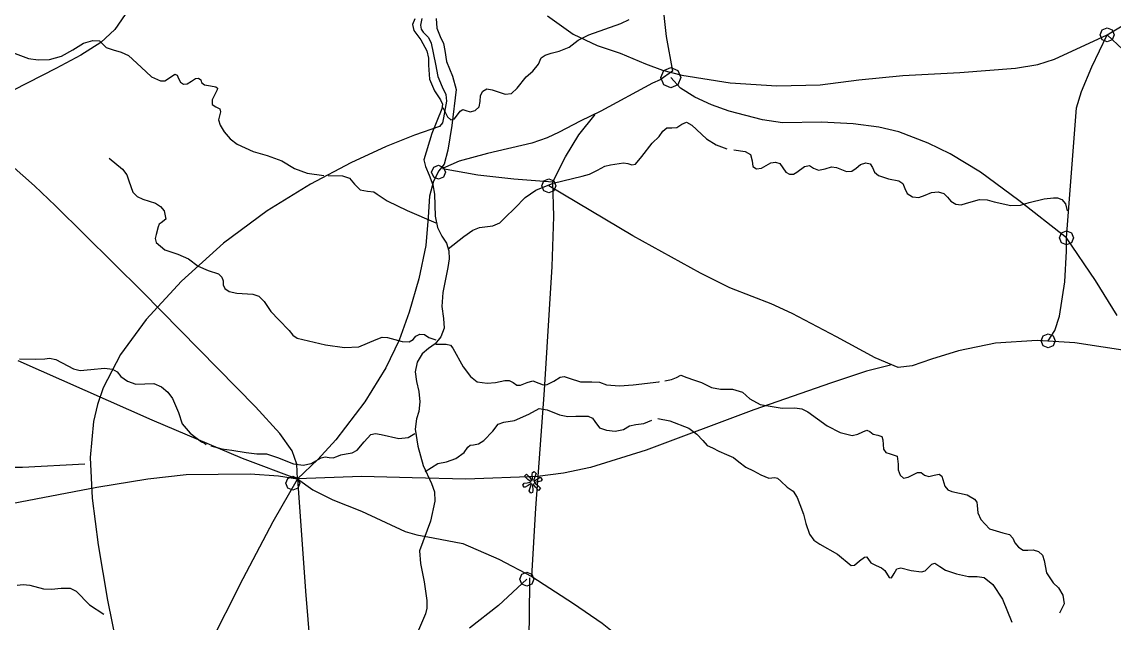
# Model space of a CAD drawing. Extents: x 59 to 518, y 17 to 555.
# Drawn here: x 312.3 to 405.3, y 287 to 338.2 of the extents above; entities that cross this region are included whole.
import ezdxf

# ---------------------------------------------------------------- set-up
doc = ezdxf.new("R2010")
doc.units = 0

msp = doc.modelspace()

# ---------------------------------------------------------------- linework, layer by layer
at = {"layer": '1'}
for p, q in [((404.688295, 337.116502), (416.136257, 344.007002)), ((366.779585, 340.063596), (367.145944, 336.975785)), ((321.045856, 338.864218), (320.167038, 337.583423)), ((357.02291, 338.755062), (359.218155, 337.189877)), ((345.730364, 338.48555), (345.541198, 337.990951)), ((345.541198, 337.990951), (345.651077, 337.49632)), ((346.309968, 338.513382), (346.204311, 337.957185)), ((346.204311, 337.957185), (346.2551, 337.599033)), ((347.557511, 338.51582), (347.612065, 337.702094)), ((360.54961, 337.123648), (363.26599, 338.076851)), ((363.26599, 338.076851), (363.981422, 338.428834)), ((404.268239, 337.53801), (404.691571, 337.712899)), ((404.691571, 337.712899), (405.111946, 337.537862)), ((320.167038, 337.583423), (318.980214, 336.470937)), ((345.651077, 337.49632), (346.241185, 336.69838)), ((346.2551, 337.599033), (346.423562, 337.349922)), ((346.423562, 337.349922), (346.888478, 336.890739)), ((346.888478, 336.890739), (347.13088, 336.414357)), ((347.612065, 337.702094), (347.891018, 336.984412)), ((347.891018, 336.984412), (348.178675, 336.374113)), ((359.218155, 337.189877), (361.256545, 336.214626)), ((359.643636, 336.670414), (360.54961, 337.123648)), ((367.145944, 336.975785), (367.667877, 334.041696)), ((400.195675, 335.043232), (404.688295, 337.116502)), ((403.3917, 334.395125), (404.687625, 337.116581)), ((404.093614, 337.116), (404.268239, 337.53801)), ((404.268239, 336.694167), (404.093614, 337.116)), ((404.687625, 337.116581), (406.018664, 335.866561)), ((405.111946, 337.537862), (405.286, 337.116)), ((405.286, 337.116), (405.111949, 336.694167)), ((310.77655, 335.881382), (312.831036, 335.120526)), ((315.637829, 335.292174), (316.603986, 335.851127)), ((316.603986, 335.851127), (317.499834, 336.406421)), ((318.980214, 336.470937), (317.268899, 335.404645)), ((317.499834, 336.406421), (318.29286, 336.64223)), ((318.29286, 336.64223), (318.880504, 336.604196)), ((318.880504, 336.604196), (319.160206, 336.337959)), ((319.160206, 336.337959), (319.451418, 336.048848)), ((319.451418, 336.048848), (320.027816, 335.850951)), ((320.027816, 335.850951), (320.718185, 335.653054)), ((346.241185, 336.69838), (346.75183, 335.75739)), ((347.13088, 336.414357), (347.496004, 334.612017)), ((348.178675, 336.374113), (348.293096, 335.795597)), ((358.027083, 335.722811), (358.88027, 336.074838)), ((358.88027, 336.074838), (359.643636, 336.670414)), ((361.256545, 336.214626), (363.220055, 335.547347)), ((404.691571, 336.519454), (404.268239, 336.694167)), ((405.111949, 336.694167), (404.691571, 336.519454)), ((312.831036, 335.120526), (313.659875, 334.995269)), ((313.659875, 334.995269), (314.625966, 335.029686)), ((314.625966, 335.029686), (315.637829, 335.292174)), ((317.268899, 335.404645), (315.14381, 334.251704)), ((320.718185, 335.653054), (321.351306, 335.363942)), ((321.351306, 335.363942), (322.415986, 334.360116)), ((346.75183, 335.75739), (346.887296, 335.137224)), ((346.887296, 335.137224), (346.879359, 334.5288)), ((348.293096, 335.795597), (348.438528, 334.863162)), ((356.263507, 334.631935), (356.495855, 335.168554)), ((356.495855, 335.168554), (356.834874, 335.394948)), ((356.834874, 335.394948), (357.35275, 335.549906)), ((357.35275, 335.549906), (358.027083, 335.722811)), ((363.220055, 335.547347), (365.375389, 334.662274)), ((398.788173, 334.600342), (400.195675, 335.043232)), ((315.14381, 334.251704), (311.538384, 332.417177)), ((322.415986, 334.360116), (323.298636, 333.538322)), ((346.879359, 334.5288), (346.991101, 333.34863)), ((347.496004, 334.612017), (347.67883, 333.585612)), ((348.438528, 334.863162), (348.926154, 333.614464)), ((355.20293, 333.559317), (355.781129, 334.024144)), ((355.781129, 334.024144), (356.263507, 334.631935)), ((365.375389, 334.662274), (366.828682, 334.11865)), ((367.667877, 334.041696), (366.632386, 333.297733)), ((366.668801, 333.476), (366.921654, 334.084408)), ((366.828682, 334.11865), (368.455975, 333.700207)), ((366.921654, 334.084408), (367.529577, 334.336423)), ((367.529577, 334.336423), (368.138822, 334.084178)), ((368.138822, 334.084178), (368.39, 333.476)), ((392.152261, 333.916724), (396.873651, 334.286766)), ((396.873651, 334.286766), (398.788173, 334.600342)), ((402.500752, 332.305421), (403.3917, 334.395125)), ((323.298636, 333.538322), (324.074659, 333.203669)), ((324.074659, 333.203669), (324.445506, 333.196167)), ((324.445506, 333.196167), (324.759136, 333.416967)), ((324.759136, 333.416967), (325.276571, 333.781827)), ((325.276571, 333.781827), (325.478172, 333.690612)), ((325.478172, 333.690612), (325.611445, 333.416967)), ((325.611445, 333.416967), (325.76568, 333.104942)), ((325.76568, 333.104942), (326.022474, 332.930003)), ((326.347596, 332.937692), (326.706815, 333.173551)), ((326.706815, 333.173551), (327.045315, 333.410959)), ((327.045315, 333.410959), (327.315355, 333.431872)), ((327.315355, 333.431872), (327.494114, 333.29311)), ((327.494114, 333.29311), (327.558771, 333.05149)), ((346.991101, 333.34863), (347.39018, 332.35922)), ((347.67883, 333.585612), (348.066444, 332.695737)), ((348.926154, 333.614464), (349.259793, 332.468162)), ((354.445869, 332.593634), (355.20293, 333.559317)), ((366.632386, 333.297733), (365.957257, 333.015466)), ((366.921654, 332.867592), (366.668801, 333.476)), ((368.368399, 332.591196), (367.528946, 333.476351)), ((368.39, 333.476), (368.138646, 332.867592)), ((368.455975, 333.700207), (372.579016, 333.048667)), ((380.249893, 332.861862), (383.541075, 333.289222)), ((383.541075, 333.289222), (387.288928, 333.671434)), ((387.288928, 333.671434), (392.152261, 333.916724)), ((326.022474, 332.930003), (326.347596, 332.937692)), ((327.558771, 333.05149), (327.802243, 332.870775)), ((327.802243, 332.870775), (328.319624, 332.792684)), ((328.319624, 332.792684), (328.791363, 332.691774)), ((328.897911, 332.442597), (328.472109, 331.575428)), ((328.791363, 332.691774), (328.910258, 332.593559)), ((328.910258, 332.593559), (328.897911, 332.442597)), ((347.39018, 332.35922), (347.900648, 331.593472)), ((348.066444, 332.695737), (348.359954, 332.039749)), ((349.259793, 332.468162), (348.874693, 329.389214)), ((351.321145, 331.947668), (351.513369, 332.32526)), ((351.513369, 332.32526), (351.848666, 332.515131)), ((351.848666, 332.515131), (352.300279, 332.450407)), ((352.300279, 332.450407), (353.408662, 332.057149)), ((353.408662, 332.057149), (353.963035, 332.128641)), ((353.963035, 332.128641), (354.445869, 332.593634)), ((365.957257, 333.015466), (361.578587, 330.620816)), ((367.529577, 332.615577), (366.921654, 332.867592)), ((368.138646, 332.867592), (367.529577, 332.615577)), ((369.564692, 331.817476), (368.368399, 332.591196)), ((372.579016, 333.048667), (376.553097, 332.775448)), ((376.553097, 332.775448), (380.249893, 332.861862)), ((402.095775, 330.896061), (402.500752, 332.305421)), ((328.472109, 331.575428), (328.453214, 331.193088)), ((347.900648, 331.593472), (348.072109, 331.210515)), ((348.072109, 331.210515), (348.028001, 330.82746)), ((348.431215, 331.486417), (348.180391, 330.049207)), ((348.359954, 332.039749), (348.431215, 331.486417)), ((351.198961, 330.981395), (351.298749, 331.449227)), ((351.298749, 331.449227), (351.321145, 331.947668)), ((370.989319, 331.15722), (369.564692, 331.817476)), ((328.453214, 331.193088), (328.776556, 330.982097)), ((328.776556, 330.982097), (329.122608, 330.828204)), ((329.171931, 330.57142), (329.019619, 329.886367)), ((329.122608, 330.828204), (329.171931, 330.57142)), ((348.028001, 330.82746), (347.166342, 328.705772)), ((348.104, 330.925), (348.515161, 330.12574)), ((349.10518, 329.970738), (349.599994, 330.614601)), ((349.599994, 330.614601), (349.809483, 330.775452)), ((349.809483, 330.775452), (350.059089, 330.68617)), ((350.059089, 330.68617), (350.426964, 330.564049)), ((350.426964, 330.564049), (350.857644, 330.674396)), ((350.857644, 330.674396), (351.198961, 330.981395)), ((359.698418, 328.616229), (361.094194, 330.345013)), ((361.578587, 330.620816), (359.797329, 329.756821)), ((372.513776, 330.61246), (370.989319, 331.15722)), ((375.348163, 329.877542), (372.513776, 330.61246)), ((401.231471, 319.836861), (402.095775, 330.896061)), ((329.019619, 329.886367), (329.146982, 329.426358)), ((329.146982, 329.426358), (329.491105, 328.852114)), ((348.077248, 329.624904), (347.835728, 329.323897)), ((348.180391, 330.049207), (348.077248, 329.624904)), ((348.515161, 330.12574), (348.794461, 329.878295)), ((348.874693, 329.389214), (348.53783, 327.310687)), ((348.794461, 329.878295), (349.10518, 329.970738)), ((359.797329, 329.756821), (358.018717, 328.841766)), ((368.053839, 329.237923), (368.466246, 329.503101)), ((368.466246, 329.503101), (368.879316, 329.677395)), ((368.879316, 329.677395), (369.316, 329.442512)), ((369.316, 329.442512), (370.555837, 328.275172)), ((377.039816, 329.628961), (375.348163, 329.877542)), ((380.373317, 329.680492), (377.039816, 329.628961)), ((383.073589, 329.541274), (380.373317, 329.680492)), ((385.236095, 329.252005), (383.073589, 329.541274)), ((329.491105, 328.852114), (329.995034, 328.277737)), ((345.691237, 328.574461), (343.299443, 327.610051)), ((347.835728, 329.323897), (345.691237, 328.574461)), ((347.166342, 328.705772), (346.496241, 326.4883)), ((358.018717, 328.841766), (357.009996, 328.336986)), ((358.551814, 326.737691), (359.698418, 328.616229)), ((365.935511, 327.896332), (366.52694, 328.472375)), ((366.52694, 328.472375), (366.844969, 328.927281)), ((366.844969, 328.927281), (367.191904, 329.188832)), ((367.191904, 329.188832), (367.61914, 329.200154)), ((367.61914, 329.200154), (368.053839, 329.237923)), ((386.956301, 328.85338), (385.236095, 329.252005)), ((389.451671, 327.890849), (386.956301, 328.85338)), ((329.995034, 328.277737), (330.601819, 327.817327)), ((330.601819, 327.817327), (331.971386, 327.193441)), ((343.299443, 327.610051), (340.284678, 326.227967)), ((355.692507, 327.883271), (351.915369, 327.016499)), ((357.009996, 328.336986), (355.692507, 327.883271)), ((365.07209, 326.774455), (365.935511, 327.896332)), ((370.555837, 328.275172), (371.391159, 327.75133)), ((371.391159, 327.75133), (372.29838, 327.424272)), ((391.323416, 326.979251), (389.451671, 327.890849)), ((319.691, 326.628), (320.817374, 325.681324)), ((331.971386, 327.193441), (333.158389, 326.843662)), ((333.158389, 326.843662), (334.405897, 326.38739)), ((348.53783, 327.310687), (348.233213, 326.104422)), ((351.915369, 327.016499), (349.49656, 326.362847)), ((357.489514, 324.610973), (358.551814, 326.737691)), ((364.509543, 326.107442), (365.07209, 326.774455)), ((372.893662, 327.325517), (373.864328, 327.188772)), ((373.864328, 327.188772), (374.310304, 326.928692)), ((374.310304, 326.928692), (374.448702, 326.404063)), ((393.892214, 325.425859), (391.323416, 326.979251)), ((313.334805, 324.26546), (311.350428, 326.036002)), ((320.817374, 325.681324), (321.204531, 325.1935)), ((334.405897, 326.38739), (335.470839, 325.748292)), ((335.470839, 325.748292), (336.561094, 325.330031)), ((340.284678, 326.227967), (336.839488, 324.409799)), ((346.496241, 326.4883), (346.635919, 325.903875)), ((346.635919, 325.903875), (346.94321, 325.164107)), ((347.159555, 325.416), (347.3344, 325.83801)), ((347.3344, 325.83801), (347.756101, 326.012899)), ((347.756101, 326.012899), (348.178263, 325.837862)), ((348.233213, 326.104422), (347.77899, 325.5529)), ((348.086244, 325.739503), (351.102719, 325.206132)), ((349.49656, 326.362847), (348.086637, 325.739091)), ((348.178263, 325.837862), (348.353, 325.416)), ((361.280311, 325.607598), (361.921335, 325.946788)), ((361.921335, 325.946788), (362.40404, 326.047028)), ((362.40404, 326.047028), (363.130143, 326.153038)), ((363.130143, 326.153038), (363.494054, 326.234452)), ((363.494054, 326.234452), (363.85889, 326.168031)), ((363.85889, 326.168031), (364.2011, 326.058196)), ((364.2011, 326.058196), (364.509543, 326.107442)), ((374.448702, 326.404063), (374.523017, 325.895414)), ((374.523017, 325.895414), (374.835787, 325.705388)), ((374.835787, 325.705388), (375.257432, 325.763806)), ((375.257432, 325.763806), (375.658372, 326.000486)), ((375.658372, 326.000486), (376.038748, 326.226346)), ((376.038748, 326.226346), (376.446342, 326.283898)), ((376.446342, 326.283898), (376.815108, 326.151149)), ((376.815108, 326.151149), (377.079002, 325.806106)), ((377.079002, 325.806106), (377.326156, 325.439885)), ((378.250572, 325.424754), (378.925302, 325.921596)), ((378.925302, 325.921596), (379.333295, 325.983702)), ((379.333295, 325.983702), (379.688142, 325.770475)), ((379.688142, 325.770475), (380.107996, 325.601164)), ((380.107996, 325.601164), (380.667848, 325.712708)), ((380.667848, 325.712708), (381.227767, 325.867511)), ((381.227767, 325.867511), (381.647822, 325.827978)), ((381.647822, 325.827978), (382.482318, 325.496808)), ((382.942329, 325.520202), (383.316812, 325.770475)), ((383.316812, 325.770475), (383.695105, 326.0791)), ((383.695105, 326.0791), (384.137592, 326.209594)), ((384.137592, 326.209594), (384.515322, 326.134905)), ((384.515322, 326.134905), (384.699342, 325.827978)), ((384.699342, 325.827978), (384.867137, 325.440061)), ((321.204531, 325.1935), (321.38045, 324.68808)), ((321.38045, 324.68808), (321.717131, 323.717856)), ((336.561094, 325.330031), (337.982609, 325.143279)), ((338.351629, 325.143989), (339.576956, 325.120706)), ((339.576956, 325.120706), (340.150808, 324.903087)), ((340.150808, 324.903087), (340.582939, 324.409507)), ((346.94321, 325.164107), (347.2505, 324.35257)), ((347.3344, 324.994167), (347.159555, 325.416)), ((347.77899, 325.5529), (347.318285, 324.667738)), ((347.756101, 324.819454), (347.3344, 324.994167)), ((348.178111, 324.994167), (347.756101, 324.819454)), ((348.353, 325.416), (348.178111, 324.994167)), ((351.102719, 325.206132), (354.16318, 324.857871)), ((354.16318, 324.857871), (357.489514, 324.610973)), ((356.545614, 324.265), (356.720239, 324.686965)), ((356.720239, 324.686965), (357.143571, 324.861546)), ((357.143571, 324.861546), (357.563946, 324.687193)), ((357.507446, 324.485592), (359.97799, 325.076891)), ((357.563946, 324.687193), (357.738, 324.265)), ((359.97799, 325.076891), (360.594639, 325.245589)), ((360.594639, 325.245589), (361.280311, 325.607598)), ((377.326156, 325.439885), (377.649178, 325.256524)), ((377.649178, 325.256524), (377.980005, 325.252615)), ((377.980005, 325.252615), (378.250572, 325.424754)), ((382.482318, 325.496808), (382.942329, 325.520202)), ((384.867137, 325.440061), (385.218057, 325.143987)), ((385.218057, 325.143987), (386.081522, 324.848669)), ((386.081522, 324.848669), (386.945164, 324.683217)), ((386.945164, 324.683217), (387.296105, 324.451994)), ((397.184714, 323.019287), (393.892214, 325.425859)), ((315.113858, 322.545982), (313.334805, 324.26546)), ((336.839488, 324.409799), (333.156419, 322.137138)), ((340.582939, 324.409507), (341.075885, 323.933677)), ((341.075885, 323.933677), (341.694143, 323.80035)), ((341.694143, 323.80035), (342.243807, 323.758435)), ((342.243807, 323.758435), (342.530969, 323.556845)), ((347.318285, 324.667738), (346.972939, 323.371944)), ((347.2505, 324.35257), (347.390178, 323.55284)), ((355.1266, 323.257971), (356.038368, 323.900108)), ((356.038368, 323.900108), (357.507446, 324.485592)), ((356.720239, 323.843167), (356.545614, 324.265)), ((357.143571, 323.668454), (356.720239, 323.843167)), ((364.303775, 319.998882), (357.140371, 324.264881)), ((357.563949, 323.843167), (357.143571, 323.668454)), ((357.571234, 321.652339), (357.489514, 324.611013)), ((357.738, 324.265), (357.563949, 323.843167)), ((387.296105, 324.451994), (387.464052, 324.042574)), ((387.464052, 324.042574), (387.669992, 323.596069)), ((321.717131, 323.717856), (322.076119, 323.349921)), ((322.076119, 323.349921), (322.57001, 323.12281)), ((322.57001, 323.12281), (323.64135, 322.786701)), ((342.530969, 323.556845), (343.362267, 322.971329)), ((343.362267, 322.971329), (345.072112, 322.157511)), ((346.972939, 323.371944), (346.864793, 321.588522)), ((347.390178, 323.55284), (347.469906, 321.670378)), ((354.23213, 322.363501), (355.1266, 323.257971)), ((387.669992, 323.596069), (388.113031, 323.322468)), ((388.113031, 323.322468), (388.663556, 323.2649)), ((388.663556, 323.2649), (389.191952, 323.466489)), ((389.191952, 323.466489), (389.724739, 323.706725)), ((389.724739, 323.706725), (390.294071, 323.747167)), ((390.294071, 323.747167), (390.787534, 323.604055)), ((390.787534, 323.604055), (391.092712, 323.293628)), ((391.092712, 323.293628), (391.369797, 322.945255)), ((391.369797, 322.945255), (391.79227, 322.710355)), ((392.706662, 322.775046), (393.822187, 323.091884)), ((393.822187, 323.091884), (394.479647, 323.066699)), ((394.479647, 323.066699), (395.067092, 322.890404)), ((395.067092, 322.890404), (396.478552, 322.580798)), ((401.231506, 319.836931), (397.184714, 323.019287)), ((397.303279, 322.623159), (398.063582, 322.832901)), ((398.063582, 322.832901), (399.316689, 323.142286)), ((399.316689, 323.142286), (400.137202, 323.235772)), ((400.137202, 323.235772), (400.462711, 323.251173)), ((400.462711, 323.251173), (400.842096, 323.09916)), ((400.842096, 323.09916), (401.156724, 322.741962)), ((322.529748, 315.224371), (315.113858, 322.545982)), ((323.64135, 322.786701), (324.07441, 322.515889)), ((324.07441, 322.515889), (324.38434, 322.12198)), ((324.38434, 322.12198), (324.517822, 321.410253)), ((333.156419, 322.137138), (329.428017, 319.391574)), ((345.072112, 322.157511), (347.521709, 321.123035)), ((353.42868, 321.560051), (354.23213, 322.363501)), ((391.79227, 322.710355), (392.268452, 322.637446)), ((392.268452, 322.637446), (392.706662, 322.775046)), ((396.478552, 322.580798), (397.303279, 322.623159)), ((401.156724, 322.741962), (401.287962, 322.141812)), ((323.942729, 320.999335), (323.868227, 320.760527)), ((324.134574, 321.1208), (323.942729, 320.999335)), ((324.517822, 321.410253), (324.134574, 321.1208)), ((346.864793, 321.588522), (346.662542, 319.173167)), ((347.469906, 321.670378), (347.659259, 320.717224)), ((352.382875, 320.862744), (352.968386, 321.120398)), ((352.968386, 321.120398), (353.42868, 321.560051)), ((357.43676, 317.392404), (357.571234, 321.652339)), ((323.696072, 320.11927), (323.602288, 319.781977)), ((323.868227, 320.760527), (323.696072, 320.11927)), ((347.659259, 320.717224), (348.027999, 319.97921)), ((349.912158, 319.93816), (350.65876, 320.478206)), ((350.65876, 320.478206), (351.24605, 320.71127)), ((351.24605, 320.71127), (352.382875, 320.862744)), ((400.635614, 319.836), (400.810239, 320.257965)), ((400.810239, 320.257965), (401.233571, 320.432546)), ((401.233571, 320.432546), (401.653946, 320.258193)), ((401.653946, 320.258193), (401.828, 319.836)), ((323.602288, 319.781977), (323.69616, 319.438631)), ((323.69616, 319.438631), (324.447134, 318.80482)), ((329.428017, 319.391574), (325.846828, 316.154697)), ((346.662542, 319.173167), (346.069106, 316.328)), ((348.027999, 319.97921), (348.412857, 319.380867)), ((348.412857, 319.380867), (348.618195, 318.734702)), ((348.578, 318.892), (349.912158, 319.93816)), ((370.066963, 316.810843), (364.303775, 319.998882)), ((400.810239, 319.414167), (400.635614, 319.836)), ((401.233571, 319.239454), (400.810239, 319.414167)), ((401.227998, 318.706574), (401.231471, 319.836861)), ((403.693184, 316.208137), (401.231506, 319.836931)), ((401.653949, 319.414167), (401.233571, 319.239454)), ((401.828, 319.836), (401.653949, 319.414167)), ((324.447134, 318.80482), (325.542417, 318.452881)), ((325.542417, 318.452881), (326.449854, 318.054111)), ((348.618195, 318.734702), (348.656052, 318.040777)), ((401.092035, 316.091514), (401.227998, 318.706574)), ((326.449854, 318.054111), (327.271208, 317.412586)), ((327.271208, 317.412586), (328.139654, 317.052581)), ((348.538467, 317.29916), (348.107903, 315.176986)), ((348.656052, 318.040777), (348.538467, 317.29916)), ((356.776687, 306.860463), (357.43676, 317.392404)), ((328.139654, 317.052581), (328.999899, 316.755631)), ((328.999899, 316.755631), (329.301202, 316.489715)), ((329.301202, 316.489715), (329.391304, 316.176636)), ((346.069106, 316.328), (345.257654, 313.495669)), ((372.5632, 315.578531), (370.066963, 316.810843)), ((325.846828, 316.154697), (322.841526, 312.875817)), ((329.391304, 316.176636), (329.392373, 315.843157)), ((329.392373, 315.843157), (329.540088, 315.527305)), ((329.540088, 315.527305), (329.910712, 315.270124)), ((374.447971, 314.825631), (372.5632, 315.578531)), ((400.635265, 313.155382), (401.092035, 316.091514)), ((405.556145, 313.227344), (403.693184, 316.208137)), ((332.152258, 305.439482), (322.529748, 315.224371)), ((329.910712, 315.270124), (330.580514, 315.112656)), ((330.580514, 315.112656), (331.925695, 315.026578)), ((331.925695, 315.026578), (332.42821, 314.857367)), ((332.42821, 314.857367), (332.895434, 314.424035)), ((348.107903, 315.176986), (348.018066, 313.978367)), ((376.066945, 314.225538), (374.447971, 314.825631)), ((332.895434, 314.424035), (333.451013, 313.571417)), ((333.451013, 313.571417), (334.147084, 312.859825)), ((348.018066, 313.978367), (348.155704, 312.9593)), ((377.874221, 313.394608), (376.066945, 314.225538)), ((322.841526, 312.875817), (320.651768, 309.902701)), ((334.147084, 312.859825), (335.023911, 311.93665)), ((345.257654, 313.495669), (344.401353, 311.118822)), ((348.155704, 312.9593), (348.225455, 312.12974)), ((381.640622, 311.412823), (377.874221, 313.394608)), ((400.227728, 311.930571), (400.635265, 313.155382)), ((335.023911, 311.93665), (335.34475, 311.557232)), ((348.225455, 312.12974), (347.948271, 311.395925)), ((399.669371, 311.061881), (400.227728, 311.930571)), ((335.34475, 311.557232), (335.712354, 311.295255)), ((335.712354, 311.295255), (338.10577, 310.708585)), ((340.969084, 310.544193), (342.423719, 311.162213)), ((342.423719, 311.162213), (342.957575, 311.380158)), ((342.957575, 311.380158), (343.409244, 311.357697)), ((344.401353, 311.118822), (343.269685, 308.76306)), ((343.409244, 311.357697), (344.645332, 311.005758)), ((344.645332, 311.005758), (345.257438, 310.979327)), ((345.257438, 310.979327), (345.599634, 311.17002)), ((345.599634, 311.17002), (345.822732, 311.454584)), ((345.822732, 311.454584), (346.163107, 311.615886)), ((346.163107, 311.615886), (346.550445, 311.601174)), ((346.550445, 311.601174), (346.914434, 311.357697)), ((347.455716, 310.805713), (346.879354, 310.40696)), ((346.914434, 311.357697), (347.522974, 311.132272)), ((347.948271, 311.395925), (347.455716, 310.805713)), ((347.522, 310.788), (348.398164, 310.766304)), ((348.398164, 310.766304), (348.757317, 310.680248)), ((384.921047, 309.625438), (381.640622, 311.412823)), ((395.183861, 310.851241), (392.041091, 310.211376)), ((398.718076, 311.083379), (395.183861, 310.851241)), ((401.944494, 310.894368), (398.718076, 311.083379)), ((399.074614, 311.06), (399.249239, 311.482142)), ((399.249239, 310.638167), (399.074614, 311.06)), ((399.249239, 311.482142), (399.672571, 311.656899)), ((399.672571, 311.656899), (400.092946, 311.482237)), ((400.092946, 311.482237), (400.267, 311.06)), ((400.267, 311.06), (400.092949, 310.638167)), ((406.761261, 310.160151), (401.944494, 310.894368)), ((320.651768, 309.902701), (319.186933, 307.065456)), ((338.10577, 310.708585), (339.725149, 310.494361)), ((339.725149, 310.494361), (340.969084, 310.544193)), ((346.342907, 309.95039), (345.938189, 309.242533)), ((346.879354, 310.40696), (346.342907, 309.95039)), ((348.757317, 310.680248), (348.97826, 310.450392)), ((348.97826, 310.450392), (349.846841, 308.846845)), ((392.041091, 310.211376), (389.740687, 309.49045)), ((399.672571, 310.463454), (399.249239, 310.638167)), ((400.092949, 310.638167), (399.672571, 310.463454)), ((323.359053, 304.313744), (311.935802, 309.369287)), ((312.065252, 309.540676), (313.450783, 309.502179)), ((313.450783, 309.502179), (314.220362, 309.540676)), ((314.220362, 309.540676), (314.626281, 309.588802)), ((314.626281, 309.588802), (315.157116, 309.463726)), ((315.157116, 309.463726), (316.170862, 308.92508)), ((316.170862, 308.92508), (316.648864, 308.674851)), ((345.938189, 309.242533), (345.748909, 308.414952)), ((386.236458, 308.989122), (384.208889, 308.469189)), ((386.889371, 308.777621), (384.921047, 309.625438)), ((388.088248, 308.931514), (386.889371, 308.777621)), ((389.740687, 309.49045), (388.088248, 308.931514)), ((316.648864, 308.674851), (317.223107, 308.540112)), ((317.223107, 308.540112), (318.121362, 308.617106)), ((318.121362, 308.617106), (319.28879, 308.745428)), ((319.28879, 308.745428), (319.983299, 308.645979)), ((319.983299, 308.645979), (320.379492, 308.41179)), ((320.379492, 308.41179), (320.690321, 308.034892)), ((320.690321, 308.034892), (321.251644, 307.629155)), ((343.269685, 308.76306), (341.482347, 305.852968)), ((345.748909, 308.414952), (345.858774, 307.59921)), ((349.846841, 308.846845), (350.465893, 308.012693)), ((350.465893, 308.012693), (351.04377, 307.571382)), ((357.55322, 307.633823), (358.092043, 307.970461)), ((358.092043, 307.970461), (358.458739, 308.012541)), ((358.458739, 308.012541), (358.86661, 307.884295)), ((367.595423, 307.757267), (368.006143, 307.946135)), ((368.006143, 307.946135), (368.396711, 308.133724)), ((368.396711, 308.133724), (368.880677, 307.946135)), ((368.880677, 307.946135), (369.460643, 307.72706)), ((384.208889, 308.469189), (381.216488, 307.486336)), ((319.186933, 307.065456), (318.698044, 305.644695)), ((321.251644, 307.629155), (321.967085, 307.358091)), ((321.967085, 307.358091), (322.740272, 307.38521)), ((322.740272, 307.38521), (323.484285, 307.423762)), ((323.484285, 307.423762), (324.151337, 307.154406)), ((324.151337, 307.154406), (324.702964, 306.692567)), ((345.858774, 307.59921), (346.07388, 306.759529)), ((351.04377, 307.571382), (351.896389, 307.469474)), ((351.896389, 307.469474), (352.60798, 307.508588)), ((352.60798, 307.508588), (353.382635, 307.672761)), ((353.382635, 307.672761), (353.761249, 307.693283)), ((353.761249, 307.693283), (354.11046, 307.508588)), ((354.11046, 307.508588), (354.427827, 307.297451)), ((354.427827, 307.297451), (354.727732, 307.273903)), ((354.727732, 307.273903), (355.29897, 307.508588)), ((355.29897, 307.508588), (355.776233, 307.665088)), ((355.776233, 307.665088), (356.29874, 307.446146)), ((356.29874, 307.446146), (356.644423, 307.308188)), ((356.644423, 307.308188), (356.995961, 307.328583)), ((356.995961, 307.328583), (357.55322, 307.633823)), ((358.86661, 307.884295), (359.836042, 307.563224)), ((359.836042, 307.563224), (360.80547, 307.571029)), ((360.80547, 307.571029), (361.455991, 307.540029)), ((361.455991, 307.540029), (362.05995, 307.32091)), ((362.05995, 307.32091), (363.160307, 307.227248)), ((363.160307, 307.227248), (364.30961, 307.32091)), ((364.30961, 307.32091), (366.50071, 307.571029)), ((366.50071, 307.571029), (366.573382, 307.583729)), ((367.02119, 307.64698), (367.595423, 307.757267)), ((369.460643, 307.72706), (370.131627, 307.507986)), ((370.131627, 307.507986), (370.993374, 307.085668)), ((370.993374, 307.085668), (371.759337, 306.944601)), ((381.216488, 307.486336), (374.610358, 305.174192)), ((324.702964, 306.692567), (325.100702, 306.15367)), ((325.100702, 306.15367), (325.588196, 304.960489)), ((346.07388, 306.759529), (346.145582, 305.860153)), ((356.024208, 296.798622), (356.776687, 306.860463)), ((371.759337, 306.944601), (372.792267, 306.937061)), ((372.792267, 306.937061), (373.635757, 306.694835)), ((373.635757, 306.694835), (374.270976, 306.115752)), ((374.270976, 306.115752), (375.139297, 305.630855)), ((318.698044, 305.644695), (318.356403, 304.194192)), ((334.219443, 303.168786), (332.152258, 305.439482)), ((341.482347, 305.852968), (338.986257, 302.619628)), ((346.145582, 305.860153), (346.07388, 305.032674)), ((355.426009, 304.818728), (356.325943, 305.287878)), ((356.325943, 305.287878), (356.991989, 305.19373)), ((356.991989, 305.19373), (358.047364, 304.748261)), ((374.610358, 305.174192), (365.434324, 301.756665)), ((375.139297, 305.630855), (377.016067, 305.317589)), ((377.016067, 305.317589), (378.088156, 305.349163)), ((378.088156, 305.349163), (378.697425, 305.265202)), ((378.697425, 305.265202), (379.206817, 305.005029)), ((331.045363, 301.044574), (323.359053, 304.313744)), ((325.588196, 304.960489), (325.921967, 303.99856)), ((345.858774, 304.40869), (345.753001, 303.533053)), ((346.07388, 305.032674), (345.858774, 304.40869)), ((353.298759, 304.130107), (354.221756, 304.26328)), ((354.221756, 304.26328), (355.426009, 304.818728)), ((358.047364, 304.748261), (358.760608, 304.604768)), ((358.760608, 304.604768), (359.432149, 304.631403)), ((359.432149, 304.631403), (360.50252, 304.646793)), ((360.50252, 304.646793), (360.865709, 304.472604)), ((360.865709, 304.472604), (361.059859, 304.192548)), ((365.227705, 304.029918), (365.901729, 304.293089)), ((366.418774, 304.453502), (367.441824, 304.253477)), ((367.441824, 304.253477), (369.069534, 303.627298)), ((379.206817, 305.005029), (380.840308, 303.824418)), ((318.356403, 304.194192), (318.069557, 301.119016)), ((325.921967, 303.99856), (326.589068, 303.189819)), ((345.753001, 303.533053), (345.970383, 302.095178)), ((351.61646, 302.573436), (352.359667, 303.379045)), ((352.359667, 303.379045), (352.829478, 303.965845)), ((352.829478, 303.965845), (353.298759, 304.130107)), ((361.059859, 304.192548), (361.466258, 303.652888)), ((361.466258, 303.652888), (362.062099, 303.441839)), ((362.062099, 303.441839), (362.802974, 303.379441)), ((362.802974, 303.379441), (363.499669, 303.504633)), ((363.499669, 303.504633), (364.007359, 303.817194)), ((364.007359, 303.817194), (364.563999, 303.942429)), ((364.563999, 303.942429), (365.227705, 304.029918)), ((369.069534, 303.627298), (369.756037, 303.119167)), ((380.840308, 303.824418), (381.942619, 303.254467)), ((383.470179, 303.109096), (383.893279, 303.325056)), ((383.893279, 303.325056), (384.228273, 303.462633)), ((384.228273, 303.462633), (384.470597, 303.334272)), ((384.470597, 303.334272), (384.767442, 303.116851)), ((326.589068, 303.189819), (327.564147, 302.45834)), ((327.564147, 302.45834), (327.808974, 302.345099)), ((335.293913, 301.694751), (334.219443, 303.168786)), ((338.986257, 302.619628), (337.455842, 300.953953)), ((340.804045, 301.754147), (341.41986, 302.45944)), ((341.41986, 302.45944), (341.984479, 303.075389)), ((341.984479, 303.075389), (342.372555, 303.181255)), ((342.372555, 303.181255), (342.85707, 303.075389)), ((342.85707, 303.075389), (344.371055, 302.74175)), ((344.371055, 302.74175), (345.166429, 302.815536)), ((345.166429, 302.815536), (345.73079, 303.178047)), ((351.154266, 302.27906), (351.61646, 302.573436)), ((369.756037, 303.119167), (370.258394, 302.563678)), ((370.258394, 302.563678), (370.617874, 302.156706)), ((381.942619, 303.254467), (382.963537, 303.002309)), ((382.963537, 303.002309), (383.470179, 303.109096)), ((384.767442, 303.116851), (385.161555, 303.021006)), ((385.161555, 303.021006), (385.490911, 302.909021)), ((385.490911, 302.909021), (385.593487, 302.643182)), ((385.593487, 302.643182), (385.636702, 301.843879)), ((327.808974, 302.345099), (327.95079, 302.24491)), ((328.359, 302.131), (329.290154, 301.856936)), ((329.290154, 301.856936), (330.12923, 301.740829)), ((330.12923, 301.740829), (331.360996, 301.548565)), ((331.360996, 301.548565), (332.28505, 301.43356)), ((332.28505, 301.43356), (333.080341, 301.433383)), ((333.080341, 301.433383), (334.02989, 301.125233)), ((335.691581, 300.556736), (335.293913, 301.694751)), ((339.424798, 301.356511), (339.87999, 301.43356)), ((339.87999, 301.43356), (340.380498, 301.521721)), ((340.380498, 301.521721), (340.804045, 301.754147)), ((345.970383, 302.095178), (346.450958, 300.441934)), ((349.215067, 301.039958), (349.91916, 301.564361)), ((349.91916, 301.564361), (350.232029, 302.017988)), ((350.232029, 302.017988), (350.42959, 302.162599)), ((350.42959, 302.162599), (350.733017, 302.189835)), ((350.733017, 302.189835), (351.154266, 302.27906)), ((365.434324, 301.756665), (360.694827, 300.283212)), ((370.617874, 302.156706), (371.070487, 301.937852)), ((371.070487, 301.937852), (371.618526, 301.656027)), ((371.618526, 301.656027), (372.259697, 301.374467)), ((385.636702, 301.843879), (385.836573, 301.549597)), ((385.836573, 301.549597), (386.1985, 301.433512)), ((386.1985, 301.433512), (386.803204, 301.228284)), ((317.632454, 300.56938), (312.301098, 300.285905)), ((318.069557, 301.119016), (318.235775, 297.670036)), ((335.727102, 299.292887), (331.045363, 301.044574)), ((334.02989, 301.125233), (335.389934, 300.59911)), ((335.389934, 300.59911), (336.223909, 300.475599)), ((335.728358, 299.294102), (335.691581, 300.556736)), ((337.455842, 300.953953), (335.728333, 299.294122)), ((336.223909, 300.475599), (336.90396, 300.611942)), ((336.90396, 300.611942), (337.750538, 301.099568)), ((337.750538, 301.099568), (338.087243, 301.189394)), ((338.087243, 301.189394), (338.44313, 301.125233)), ((338.44313, 301.125233), (338.783229, 301.086791)), ((338.783229, 301.086791), (339.084832, 301.202403)), ((339.084832, 301.202403), (339.424798, 301.356511)), ((346.602, 299.937), (347.697639, 300.601985)), ((347.697639, 300.601985), (348.41704, 300.750504)), ((348.41704, 300.750504), (349.215067, 301.039958)), ((372.259697, 301.374467), (372.863034, 301.132065)), ((372.863034, 301.132065), (373.324027, 300.748641)), ((373.324027, 300.748641), (373.926218, 300.302863)), ((386.803204, 301.228284), (386.88959, 300.569561)), ((386.88959, 300.569561), (386.903089, 300.078044)), ((312.301098, 300.285905), (307.389852, 300.234855)), ((322.991069, 299.302371), (326.258018, 299.666937)), ((326.258018, 299.666937), (331.692989, 299.725498)), ((331.692989, 299.725498), (334.117416, 299.575358)), ((334.117416, 299.575358), (335.728318, 299.294052)), ((346.450958, 300.441934), (347.134764, 298.92019)), ((355.079511, 299.545394), (355.243552, 299.71261)), ((355.243552, 299.71261), (355.508796, 299.4318)), ((355.71839, 299.687915), (355.74939, 299.854911)), ((355.753315, 299.309033), (355.71839, 299.687915)), ((355.74939, 299.854911), (355.887017, 299.944384)), ((356.05, 299.762), (355.824223, 299.160868)), ((355.887017, 299.944384), (356.05, 299.762)), ((358.391721, 299.782796), (356.172858, 299.507532)), ((360.694827, 300.283212), (358.391721, 299.782796)), ((373.926218, 300.302863), (374.574977, 299.997579)), ((374.574977, 299.997579), (375.186296, 299.66125)), ((375.186296, 299.66125), (375.888367, 299.371753)), ((386.903089, 300.078044), (387.062407, 299.619005)), ((387.062407, 299.619005), (387.351303, 299.354434)), ((387.753541, 299.446321), (388.542041, 299.856601)), ((388.542041, 299.856601), (388.85928, 299.835059)), ((388.85928, 299.835059), (389.136071, 299.619182)), ((389.136071, 299.619182), (389.49909, 299.496239)), ((389.49909, 299.496239), (389.967478, 299.608246)), ((389.967478, 299.608246), (390.387316, 299.704113)), ((390.387316, 299.704113), (390.604681, 299.532752)), ((318.630847, 298.605655), (322.991069, 299.302371)), ((333.662048, 295.674712), (335.727102, 299.292887)), ((334.732908, 298.926), (334.907577, 299.348142)), ((334.907577, 298.504167), (334.732908, 298.926)), ((334.907577, 299.348142), (335.329101, 299.522899)), ((335.329101, 299.522899), (335.751263, 299.348237)), ((335.728318, 299.294052), (336.410278, 289.748057)), ((335.728333, 299.294122), (337.053242, 298.378386)), ((341.179158, 299.501827), (335.728358, 299.294102)), ((335.926, 298.926), (335.751243, 298.504167)), ((335.751263, 299.348237), (335.926, 298.926)), ((345.511682, 299.391424), (341.179158, 299.501827)), ((350.063669, 299.285718), (345.511682, 299.391424)), ((347.134764, 298.92019), (347.389225, 298.197153)), ((356.172858, 299.507532), (350.063669, 299.285718)), ((354.937695, 298.761876), (355.045126, 298.931424)), ((355.075278, 298.584076), (354.937695, 298.761876)), ((355.045126, 298.931424), (355.281476, 298.969441)), ((355.388721, 298.746883), (355.075278, 298.584076)), ((355.352384, 299.255764), (355.079511, 299.545394)), ((355.281476, 298.969441), (355.625257, 299.062442)), ((355.625257, 299.062442), (355.352384, 299.255764)), ((355.629138, 298.909689), (355.388721, 298.746883)), ((355.455924, 298.28351), (355.673235, 298.875117)), ((355.508796, 299.4318), (355.700751, 299.150989)), ((355.673235, 298.875117), (355.629138, 298.909689)), ((355.700751, 299.150989), (355.753315, 299.309033)), ((355.811523, 298.875118), (355.753315, 298.766815)), ((355.753315, 298.766815), (355.785065, 298.318435)), ((356.004096, 298.601716), (355.811523, 298.875118)), ((355.824223, 299.160868), (355.860206, 299.116418)), ((355.860206, 299.116418), (356.392194, 299.446617)), ((356.22145, 299.06284), (355.877845, 298.988007)), ((355.877845, 298.988007), (356.152306, 298.785028)), ((356.152306, 298.785028), (356.426766, 298.500822)), ((356.457679, 299.104142), (356.22145, 299.06284)), ((356.392194, 299.446617), (356.565055, 299.259645)), ((356.565055, 299.259645), (356.457679, 299.104142)), ((375.888367, 299.371753), (376.39081, 299.434415)), ((376.39081, 299.434415), (376.62953, 299.371902)), ((376.62953, 299.371902), (376.890607, 299.121634)), ((376.890607, 299.121634), (377.446187, 298.58969)), ((387.351303, 299.354434), (387.753541, 299.446321)), ((390.604681, 299.532752), (390.874732, 298.690233)), ((390.874732, 298.690233), (391.127166, 298.366242)), ((309.883918, 296.914927), (318.630847, 298.605655)), ((335.329101, 298.329454), (334.907577, 298.504167)), ((335.751243, 298.504167), (335.329101, 298.329454)), ((337.053242, 298.378386), (338.736727, 297.53293)), ((347.389225, 298.197153), (347.423806, 297.394816)), ((355.602679, 298.081722), (355.455924, 298.28351)), ((355.743878, 298.148353), (355.602679, 298.081722)), ((355.785065, 298.318435), (355.743878, 298.148353)), ((356.264136, 298.328314), (356.004096, 298.601716)), ((356.426766, 298.500822), (356.264136, 298.328314)), ((377.446187, 298.58969), (377.954937, 298.245336)), ((377.954937, 298.245336), (378.284651, 297.729223)), ((378.284651, 297.729223), (378.518322, 297.118916)), ((391.127166, 298.366242), (391.468632, 298.236652)), ((391.468632, 298.236652), (392.775536, 297.955797)), ((392.775536, 297.955797), (393.400562, 297.580471)), ((318.235775, 297.670036), (318.764439, 293.67736)), ((338.736727, 297.53293), (341.185793, 296.541402)), ((347.423806, 297.394816), (347.054729, 295.713799)), ((355.694234, 290.990313), (356.024208, 296.798622)), ((378.518322, 297.118916), (378.838776, 296.305413)), ((393.400562, 297.580471), (393.581952, 297.327007)), ((393.581952, 297.327007), (393.628682, 297.026982)), ((393.628682, 297.026982), (393.681345, 296.400621)), ((341.185793, 296.541402), (344.917823, 294.815262)), ((378.838776, 296.305413), (379.019265, 295.491906)), ((393.681345, 296.400621), (393.92034, 295.83905)), ((331.102853, 290.814396), (333.662048, 295.674712)), ((347.054729, 295.713799), (346.113474, 293.17733)), ((379.019265, 295.491906), (379.331252, 294.592544)), ((393.92034, 295.83905), (394.665492, 295.039792)), ((394.665492, 295.039792), (395.821144, 294.715854)), ((344.917823, 294.815262), (345.886675, 294.530345)), ((345.886675, 294.530345), (347.27962, 294.284818)), ((347.27962, 294.284818), (349.815783, 293.789032)), ((379.331252, 294.592544), (379.704618, 294.092973)), ((379.704618, 294.092973), (380.208125, 293.740016)), ((395.821144, 294.715854), (396.378646, 294.553819)), ((396.378646, 294.553819), (396.652682, 294.262271)), ((396.652682, 294.262271), (396.818735, 293.857333)), ((318.764439, 293.67736), (319.564928, 288.971097)), ((346.113474, 293.17733), (346.211403, 292.106249)), ((349.815783, 293.789032), (352.877579, 292.47701)), ((380.208125, 293.740016), (381.737898, 292.890486)), ((396.818735, 293.857333), (397.138676, 293.484707)), ((397.138676, 293.484707), (397.539645, 293.241661)), ((397.539645, 293.241661), (397.948782, 293.225461)), ((397.948782, 293.225461), (398.383375, 293.260579)), ((398.383375, 293.260579), (398.834208, 293.117467)), ((398.834208, 293.117467), (399.187872, 292.812364)), ((352.877579, 292.47701), (355.694103, 290.990102)), ((381.737898, 292.890486), (382.896995, 291.924276)), ((383.171627, 291.960788), (383.603388, 292.32803)), ((383.603388, 292.32803), (384.031907, 292.645794)), ((384.031907, 292.645794), (384.194836, 292.667308)), ((384.194836, 292.667308), (384.296815, 292.533875)), ((384.296815, 292.533875), (384.574903, 292.165201)), ((384.574903, 292.165201), (385.03112, 291.918103)), ((389.750754, 292.036902), (390.020705, 292.123332)), ((390.020705, 292.123332), (390.430896, 291.842433)), ((399.187872, 292.812364), (399.330962, 292.36151)), ((399.330962, 292.36151), (399.52543, 291.313896)), ((346.211403, 292.106249), (346.512729, 290.544597)), ((354.854091, 291.180965), (355.276101, 291.355546)), ((355.276101, 291.355546), (355.698263, 291.181193)), ((382.896995, 291.924276), (383.171627, 291.960788)), ((385.03112, 291.918103), (385.487338, 291.719688)), ((385.487338, 291.719688), (385.765425, 291.497065)), ((385.765425, 291.497065), (386.12195, 290.913793)), ((386.336676, 290.865193), (386.543298, 291.237774)), ((386.543298, 291.237774), (386.784823, 291.654922)), ((386.784823, 291.654922), (387.115546, 291.723812)), ((387.115546, 291.723812), (388.011908, 291.497065)), ((388.011908, 291.497065), (388.875902, 291.399787)), ((388.875902, 291.399787), (389.202677, 291.484762)), ((389.202677, 291.484762), (389.480868, 291.756003)), ((389.480868, 291.756003), (389.750754, 292.036902)), ((390.430896, 291.842433), (390.918302, 291.53743)), ((390.918302, 291.53743), (391.867406, 291.216122)), ((391.867406, 291.216122), (392.897473, 290.991982)), ((399.52543, 291.313896), (400.108835, 290.46075)), ((311.85701, 290.244505), (312.368845, 290.31188)), ((312.368845, 290.31188), (312.947884, 290.244549)), ((327.423432, 283.525487), (331.102853, 290.814396)), ((346.512729, 290.544597), (346.742221, 288.9592)), ((355.27419, 290.757768), (352.842852, 288.518461)), ((354.679202, 290.759), (354.854091, 291.180965)), ((354.854091, 290.336858), (354.679202, 290.759)), ((355.276101, 290.162101), (354.854091, 290.336858)), ((355.698111, 290.336858), (355.276101, 290.162101)), ((355.486444, 290.864013), (355.469555, 287.442649)), ((355.694103, 290.990102), (359.244891, 288.681219)), ((355.873, 290.759), (355.698111, 290.336858)), ((355.698263, 291.181193), (355.873, 290.759)), ((386.12195, 290.913793), (386.336676, 290.865193)), ((392.897473, 290.991982), (393.627766, 290.978482)), ((393.627766, 290.978482), (394.208354, 290.893474)), ((394.208354, 290.893474), (394.967038, 290.298152)), ((394.967038, 290.298152), (395.790479, 289.071004)), ((400.108835, 290.46075), (400.542083, 290.019211)), ((312.947884, 290.244549), (314.11549, 289.936883)), ((314.11549, 289.936883), (314.793742, 289.904753)), ((314.793742, 289.904753), (315.616424, 289.98808)), ((315.616424, 289.98808), (316.381494, 289.99448)), ((316.381494, 289.99448), (316.88691, 289.731567)), ((316.88691, 289.731567), (318.028671, 288.564006)), ((336.410278, 289.748057), (337.127428, 281.427352)), ((400.542083, 290.019211), (400.918678, 289.39144)), ((400.918678, 289.39144), (401.019909, 288.650361)), ((318.028671, 288.564006), (319.24769, 287.781417)), ((319.564928, 288.971097), (320.476565, 284.355684)), ((346.742221, 288.9592), (346.74402, 288.303479)), ((352.842852, 288.518461), (350.375396, 286.585606)), ((359.244891, 288.681219), (361.68333, 287.028057)), ((395.790479, 289.071004), (396.565336, 287.090522)), ((401.019909, 288.650361), (400.627064, 287.8689)), ((346.624648, 287.81688), (345.523541, 285.231996)), ((346.74402, 288.303479), (346.624648, 287.81688)), ((355.469555, 287.442649), (355.350272, 283.405603)), ((361.68333, 287.028057), (363.530693, 285.532292))]:
    msp.add_line(p, q, dxfattribs=at)

doc.saveas('drawing.dxf')
